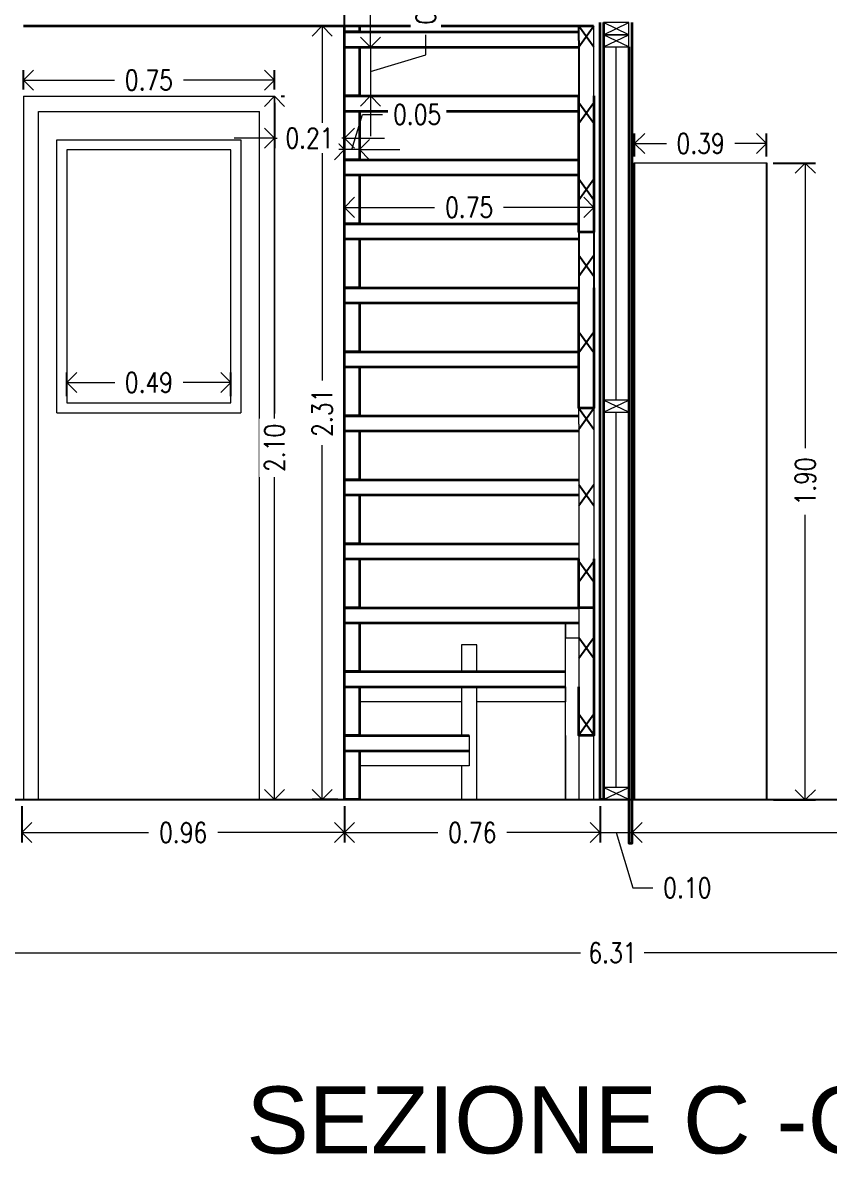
# Model space of a CAD drawing. Header units: inches. Extents: x -102.5 to -49.9, y 36.2 to 69.9.
# Drawn here: x -63.006 to -60.596, y 57.181 to 60.561 of the extents above; entities that cross this region are included whole.
import ezdxf

# ---------------------------------------------------------------- set-up
doc = ezdxf.new("R2010")
doc.units = ezdxf.units.IN
doc.header["$MEASUREMENT"] = 0
doc.layers.get('DEFPOINTS').update_dxf_attribs({"color": 210})
for name, color, linetype, lineweight in [('A-ANNO-DIMS', 3, 'Continuous', 18), ('A-ELEV-MBE1', 7, 'Continuous', 35), ('A-ELEV-MBE2', 4, 'Continuous', 25), ('A-SECT-MCUT', 7, 'Continuous', 35), ('A-WALL-PATT', 8, 'Continuous', 18), ('A-WALL-STUD', 3, 'Continuous', 18), ('arredi', 7, 'Continuous', 20)]:
    doc.layers.add(name, color=color, linetype=linetype, lineweight=lineweight)
doc.styles.add('E-ROMANS', font='romans.shx', dxfattribs={"width": 0.8})
doc.styles.get("Standard").update_dxf_attribs({"font": 'Arial.ttf'})
doc.dimstyles.new('Fabio1', dxfattribs={"dimscale": 0.001, "dimtxt": 60, "dimasz": 60, "dimexe": 30, "dimexo": 20, "dimgap": 30, "dimtad": 0, "dimzin": 0, "dimdsep": 46, "dimtxsty": 'E-ROMANS', "dimblk": 'OPEN90', "dimcen": 90, "dimclrd": 3, "dimclre": 3, "dimclrt": 3, "dimadec": 0, "dimazin": 0, "dimtfac": 1, "dimtmove": 1, "dimatfit": 3, "dimldrblk": 'OPEN90', "dimfxl": 1, "dimtfill": 1, "dimtolj": 1, "dimtzin": 0, "dimlwd": -1, "dimarcsym": 0})

# ---------------------------------------------------------------- blocks, each defined once
blk = doc.blocks.new('族几何图形组合_2780-Right')
at = {"layer": 'arredi'}
for p, q in [((-400, 0), (-400, 1920)), ((-400, 1920), (0, 1920)), ((-399, 1919), (-400, 1920)), ((-399, 1919), (-399, 1)), ((-1, 1919), (-399, 1919)), ((0, 1920), (-1, 1919)), ((-1, 1), (-1, 1919)), ((0, 1920), (0, 0)), ((-400, 0), (-399, 1)), ((0, 0), (-400, 0)), ((-399, 1), (-1, 1)), ((0, 0), (-1, 1))]:
    blk.add_line(p, q, dxfattribs=at)
blk = doc.blocks.new('_Open90')
at = {"color": 0, "linetype": 'ByBlock', "lineweight": -2}
for p, q in [((0, 0), (-1, 0)), ((-0.5, 0.5), (0, 0)), ((0, 0), (-0.5, -0.5))]:
    blk.add_line(p, q, dxfattribs=at)
blk = doc.blocks.new('*D1436')
at = {"layer": 'A-ANNO-DIMS', "color": 3, "lineweight": -2, "transparency": 16777216}
for p, q in [((-61.1777, 60.161), (-61.1777, 60.2298)), ((-60.7835, 60.161), (-60.7835, 60.2298))]:
    blk.add_line(p, q, dxfattribs=at)
at = {"layer": 'A-ANNO-DIMS', "color": 3, "transparency": 16777216}
for p, q in [((-61.1177, 60.1998), (-61.0826, 60.1998)), ((-60.8435, 60.1998), (-60.8786, 60.1998))]:
    blk.add_line(p, q, dxfattribs=at)
at = {"layer": 'DEFPOINTS', "color": 0, "transparency": 16777216}
for p in [(-60.7835, 60.1998), (-61.1777, 60.141, 1), (-60.7835, 60.141, 1)]:
    blk.add_point(p, dxfattribs=at)
at = {"layer": 'A-ANNO-DIMS', "color": 3, "transparency": 16777216, "xscale": 0.06, "yscale": 0.06, "zscale": 0.06, "rotation": 180}
blk.add_blockref('_Open90', (-61.1777, 60.1998), dxfattribs=at)
at = {"layer": 'A-ANNO-DIMS', "color": 3, "transparency": 16777216, "xscale": 0.06, "yscale": 0.06, "zscale": 0.06}
blk.add_blockref('_Open90', (-60.7835, 60.1998), dxfattribs=at)
at = {"layer": 'A-ANNO-DIMS', "color": 3, "transparency": 16777216, "insert": (-60.9806, 60.1998), "char_height": 0.06, "attachment_point": 5, "style": 'E-ROMANS', "bg_fill": 3, "box_fill_scale": 1.25, "bg_fill_color": 256, "bg_fill_true_color": 13158600, "bg_fill_transparency": 0}
blk.add_mtext('\\A1;0.39', dxfattribs=at)
blk = doc.blocks.new('*D1437')
at = {"layer": 'A-ANNO-DIMS', "color": 3, "lineweight": -2, "transparency": 16777216}
for p, q in [((-60.7635, 60.141), (-60.638, 60.141)), ((-60.7625, 58.2401), (-60.638, 58.2401))]:
    blk.add_line(p, q, dxfattribs=at)
at = {"layer": 'A-ANNO-DIMS', "color": 3, "transparency": 16777216}
for p, q in [((-60.668, 60.081), (-60.668, 59.2903)), ((-60.668, 58.3001), (-60.668, 59.0908))]:
    blk.add_line(p, q, dxfattribs=at)
at = {"layer": 'DEFPOINTS', "color": 0, "transparency": 16777216}
for p in [(-60.7835, 60.141, 1), (-60.7825, 58.2401, 1), (-60.668, 58.2401)]:
    blk.add_point(p, dxfattribs=at)
at = {"layer": 'A-ANNO-DIMS', "color": 3, "transparency": 16777216, "xscale": 0.06, "yscale": 0.06, "zscale": 0.06}
for p, rotation in [((-60.668, 60.141), 90), ((-60.668, 58.2401), 270)]:
    blk.add_blockref('_Open90', p, dxfattribs=dict(at, rotation=rotation))
at = {"layer": 'A-ANNO-DIMS', "color": 3, "transparency": 16777216, "insert": (-60.668, 59.1906), "char_height": 0.06, "attachment_point": 5, "rotation": 90, "style": 'E-ROMANS', "bg_fill": 3, "box_fill_scale": 1.25, "bg_fill_color": 256, "bg_fill_true_color": 13158600, "bg_fill_transparency": 0}
blk.add_mtext('\\A1;1.90', dxfattribs=at)
blk = doc.blocks.new('*D1431')
at = {"layer": 'A-ANNO-DIMS', "color": 3, "lineweight": -2, "transparency": 16777216}
for p, q in [((-62.2335, 60.3406), (-62.2235, 60.3406)), ((-62.2335, 58.2406), (-62.2235, 58.2406))]:
    blk.add_line(p, q, dxfattribs=at)
at = {"layer": 'A-ANNO-DIMS', "color": 3, "transparency": 16777216}
for p, q in [((-62.2535, 60.2806), (-62.2535, 59.3937)), ((-62.2535, 58.3006), (-62.2535, 59.1874))]:
    blk.add_line(p, q, dxfattribs=at)
at = {"layer": 'DEFPOINTS', "color": 0, "transparency": 16777216}
for p in [(-62.2535, 60.3406), (-62.2535, 58.2406), (-62.2535, 58.2406)]:
    blk.add_point(p, dxfattribs=at)
at = {"layer": 'A-ANNO-DIMS', "color": 3, "transparency": 16777216, "xscale": 0.06, "yscale": 0.06, "zscale": 0.06}
for p, rotation in [((-62.2535, 60.3406), 90), ((-62.2535, 58.2406), 270)]:
    blk.add_blockref('_Open90', p, dxfattribs=dict(at, rotation=rotation))
at = {"layer": 'A-ANNO-DIMS', "color": 3, "transparency": 16777216, "insert": (-62.2535, 59.2906), "char_height": 0.06, "attachment_point": 5, "rotation": 90, "style": 'E-ROMANS', "bg_fill": 3, "box_fill_scale": 1.25, "bg_fill_color": 256, "bg_fill_true_color": 13158600, "bg_fill_transparency": 0}
blk.add_mtext('\\A1;2.10', dxfattribs=at)
blk = doc.blocks.new('*D1432')
at = {"layer": 'A-ANNO-DIMS', "color": 3, "lineweight": -2, "transparency": 16777216}
for p, q in [((-62.0645, 60.5506), (-62.141, 60.5506)), ((-62.0645, 58.2406), (-62.141, 58.2406))]:
    blk.add_line(p, q, dxfattribs=at)
at = {"layer": 'A-ANNO-DIMS', "color": 3, "transparency": 16777216}
for p, q in [((-62.111, 60.4906), (-62.111, 59.4918)), ((-62.111, 58.3006), (-62.111, 59.2993))]:
    blk.add_line(p, q, dxfattribs=at)
at = {"layer": 'DEFPOINTS', "color": 0, "transparency": 16777216}
for p in [(-62.0445, 60.5506), (-62.111, 58.2406), (-62.0445, 58.2406)]:
    blk.add_point(p, dxfattribs=at)
at = {"layer": 'A-ANNO-DIMS', "color": 3, "transparency": 16777216, "xscale": 0.06, "yscale": 0.06, "zscale": 0.06}
for p, rotation in [((-62.111, 60.5506), 90), ((-62.111, 58.2406), 270)]:
    blk.add_blockref('_Open90', p, dxfattribs=dict(at, rotation=rotation))
at = {"layer": 'A-ANNO-DIMS', "color": 3, "transparency": 16777216, "insert": (-62.111, 59.3956), "char_height": 0.06, "attachment_point": 5, "rotation": 90, "style": 'E-ROMANS', "bg_fill": 3, "box_fill_scale": 1.25, "bg_fill_color": 256, "bg_fill_true_color": 13158600, "bg_fill_transparency": 0}
blk.add_mtext('\\A1;2.31', dxfattribs=at)
blk = doc.blocks.new('*D1433')
at = {"layer": 'A-ANNO-DIMS', "color": 3, "transparency": 16777216}
for p, q in [((-61.9664, 60.5476), (-61.9664, 60.6076)), ((-61.8014, 60.4641), (-61.8014, 60.5241)), ((-61.9664, 60.4876), (-61.9664, 60.3416)), ((-61.9664, 60.4876), (-61.9664, 60.3416)), ((-61.9664, 60.4146), (-61.8014, 60.4641)), ((-61.9664, 60.2816), (-61.9664, 60.2216))]:
    blk.add_line(p, q, dxfattribs=at)
at = {"layer": 'A-ANNO-DIMS', "color": 3, "lineweight": -2, "transparency": 16777216}
for p, q in [((-61.9795, 60.4876), (-61.9364, 60.4876)), ((-61.9795, 60.3416), (-61.9364, 60.3416))]:
    blk.add_line(p, q, dxfattribs=at)
at = {"layer": 'DEFPOINTS', "color": 0, "transparency": 16777216}
for p in [(-61.9995, 60.4876), (-61.9995, 60.3416), (-61.9664, 60.3416)]:
    blk.add_point(p, dxfattribs=at)
at = {"layer": 'A-ANNO-DIMS', "color": 3, "transparency": 16777216, "xscale": 0.06, "yscale": 0.06, "zscale": 0.06}
for p, rotation in [((-61.9664, 60.4876), 270), ((-61.9664, 60.3416), 90)]:
    blk.add_blockref('_Open90', p, dxfattribs=dict(at, rotation=rotation))
at = {"layer": 'A-ANNO-DIMS', "color": 3, "transparency": 16777216, "insert": (-61.8014, 60.6272), "char_height": 0.06, "attachment_point": 5, "rotation": 90, "style": 'E-ROMANS', "bg_fill": 3, "box_fill_scale": 1.25, "bg_fill_color": 256, "bg_fill_true_color": 13158600, "bg_fill_transparency": 0}
blk.add_mtext('\\A1;0.15', dxfattribs=at)
blk = doc.blocks.new('*D1434')
at = {"layer": 'A-ANNO-DIMS', "color": 3, "transparency": 16777216}
for p, q in [((-62.022, 60.1813), (-61.9905, 60.2863)), ((-61.9905, 60.2863), (-61.9305, 60.2863)), ((-62.1045, 60.1813), (-62.1645, 60.1813)), ((-61.9995, 60.1813), (-62.0445, 60.1813)), ((-61.9995, 60.1813), (-62.0445, 60.1813)), ((-61.9395, 60.1813), (-61.8795, 60.1813))]:
    blk.add_line(p, q, dxfattribs=at)
at = {"layer": 'A-ANNO-DIMS', "color": 3, "lineweight": -2, "transparency": 16777216}
for p, q in [((-62.0445, 59.9547), (-62.0445, 60.2113)), ((-61.9995, 60.1706), (-61.9995, 60.2113))]:
    blk.add_line(p, q, dxfattribs=at)
at = {"layer": 'DEFPOINTS', "color": 0, "transparency": 16777216}
for p in [(-62.0445, 60.1813), (-61.9995, 60.1506), (-62.0445, 59.9347)]:
    blk.add_point(p, dxfattribs=at)
at = {"layer": 'A-ANNO-DIMS', "color": 3, "transparency": 16777216, "xscale": 0.06, "yscale": 0.06, "zscale": 0.06}
blk.add_blockref('_Open90', (-62.0445, 60.1813), dxfattribs=at)
at = {"layer": 'A-ANNO-DIMS', "color": 3, "transparency": 16777216, "xscale": 0.06, "yscale": 0.06, "zscale": 0.06, "rotation": 180}
blk.add_blockref('_Open90', (-61.9995, 60.1813), dxfattribs=at)
at = {"layer": 'A-ANNO-DIMS', "color": 3, "transparency": 16777216, "insert": (-61.8274, 60.2863), "char_height": 0.06, "attachment_point": 5, "style": 'E-ROMANS', "bg_fill": 3, "box_fill_scale": 1.25, "bg_fill_color": 256, "bg_fill_true_color": 13158600, "bg_fill_transparency": 0}
blk.add_mtext('\\A1;0.05', dxfattribs=at)
blk = doc.blocks.new('*D1421')
at = {"layer": 'A-ANNO-DIMS', "color": 3, "lineweight": -2, "transparency": 16777216}
for p, q in [((-62.0445, 60.0856), (-62.0445, 59.979)), ((-61.2995, 60.0856), (-61.2995, 59.979))]:
    blk.add_line(p, q, dxfattribs=at)
at = {"layer": 'A-ANNO-DIMS', "color": 3, "transparency": 16777216}
for p, q in [((-61.9845, 60.009), (-61.7751, 60.009)), ((-61.3595, 60.009), (-61.5689, 60.009))]:
    blk.add_line(p, q, dxfattribs=at)
at = {"layer": 'DEFPOINTS', "color": 0, "transparency": 16777216}
for p in [(-62.0445, 60.1056), (-61.2995, 60.1056), (-61.2995, 60.009)]:
    blk.add_point(p, dxfattribs=at)
at = {"layer": 'A-ANNO-DIMS', "color": 3, "transparency": 16777216, "xscale": 0.06, "yscale": 0.06, "zscale": 0.06, "rotation": 180}
blk.add_blockref('_Open90', (-62.0445, 60.009), dxfattribs=at)
at = {"layer": 'A-ANNO-DIMS', "color": 3, "transparency": 16777216, "xscale": 0.06, "yscale": 0.06, "zscale": 0.06}
blk.add_blockref('_Open90', (-61.2995, 60.009), dxfattribs=at)
at = {"layer": 'A-ANNO-DIMS', "color": 3, "transparency": 16777216, "insert": (-61.672, 60.009), "char_height": 0.06, "attachment_point": 5, "style": 'E-ROMANS', "bg_fill": 3, "box_fill_scale": 1.25, "bg_fill_color": 256, "bg_fill_true_color": 13158600, "bg_fill_transparency": 0}
blk.add_mtext('\\A1;0.75', dxfattribs=at)
blk = doc.blocks.new('*D1422')
at = {"layer": 'A-ANNO-DIMS', "color": 3, "lineweight": -2, "transparency": 16777216}
for p, q in [((-63.0035, 60.3606), (-63.0035, 60.419)), ((-62.2535, 60.3606), (-62.2535, 60.419))]:
    blk.add_line(p, q, dxfattribs=at)
at = {"layer": 'A-ANNO-DIMS', "color": 3, "transparency": 16777216}
for p, q in [((-62.9435, 60.389), (-62.7317, 60.389)), ((-62.3135, 60.389), (-62.5254, 60.389))]:
    blk.add_line(p, q, dxfattribs=at)
at = {"layer": 'DEFPOINTS', "color": 0, "transparency": 16777216}
for p in [(-62.2535, 60.389), (-63.0035, 60.3406), (-62.2535, 60.3406)]:
    blk.add_point(p, dxfattribs=at)
at = {"layer": 'A-ANNO-DIMS', "color": 3, "transparency": 16777216, "xscale": 0.06, "yscale": 0.06, "zscale": 0.06, "rotation": 180}
blk.add_blockref('_Open90', (-63.0035, 60.389), dxfattribs=at)
at = {"layer": 'A-ANNO-DIMS', "color": 3, "transparency": 16777216, "xscale": 0.06, "yscale": 0.06, "zscale": 0.06}
blk.add_blockref('_Open90', (-62.2535, 60.389), dxfattribs=at)
at = {"layer": 'A-ANNO-DIMS', "color": 3, "transparency": 16777216, "insert": (-62.6285, 60.389), "char_height": 0.06, "attachment_point": 5, "style": 'E-ROMANS', "bg_fill": 3, "box_fill_scale": 1.25, "bg_fill_color": 256, "bg_fill_true_color": 13158600, "bg_fill_transparency": 0}
blk.add_mtext('\\A1;0.75', dxfattribs=at)
blk = doc.blocks.new('*D1423')
at = {"layer": 'A-ANNO-DIMS', "color": 3, "lineweight": -2, "transparency": 16777216}
for p, q in [((-62.8735, 59.4456), (-62.8735, 59.5159)), ((-62.3835, 59.4456), (-62.3835, 59.5159))]:
    blk.add_line(p, q, dxfattribs=at)
at = {"layer": 'A-ANNO-DIMS', "color": 3, "transparency": 16777216}
for p, q in [((-62.8135, 59.4859), (-62.7305, 59.4859)), ((-62.4435, 59.4859), (-62.5265, 59.4859))]:
    blk.add_line(p, q, dxfattribs=at)
at = {"layer": 'DEFPOINTS', "color": 0, "transparency": 16777216}
for p in [(-62.3835, 59.4859), (-62.8735, 59.4256), (-62.3835, 59.4256)]:
    blk.add_point(p, dxfattribs=at)
at = {"layer": 'A-ANNO-DIMS', "color": 3, "transparency": 16777216, "xscale": 0.06, "yscale": 0.06, "zscale": 0.06, "rotation": 180}
blk.add_blockref('_Open90', (-62.8735, 59.4859), dxfattribs=at)
at = {"layer": 'A-ANNO-DIMS', "color": 3, "transparency": 16777216, "xscale": 0.06, "yscale": 0.06, "zscale": 0.06}
blk.add_blockref('_Open90', (-62.3835, 59.4859), dxfattribs=at)
at = {"layer": 'A-ANNO-DIMS', "color": 3, "transparency": 16777216, "insert": (-62.6285, 59.4859), "char_height": 0.06, "attachment_point": 5, "style": 'E-ROMANS', "bg_fill": 3, "box_fill_scale": 1.25, "bg_fill_color": 256, "bg_fill_true_color": 13158600, "bg_fill_transparency": 0}
blk.add_mtext('\\A1;0.49', dxfattribs=at)
blk = doc.blocks.new('*D1424')
at = {"layer": 'A-ANNO-DIMS', "color": 3, "lineweight": -2, "transparency": 16777216}
for p, q in [((-62.0445, 60.3216), (-62.0445, 60.1859)), ((-62.2535, 60.3206), (-62.2535, 60.1859))]:
    blk.add_line(p, q, dxfattribs=at)
at = {"layer": 'A-ANNO-DIMS', "color": 3, "transparency": 16777216}
for p, q in [((-62.3135, 60.2159), (-62.3735, 60.2159)), ((-62.2535, 60.2159), (-62.2453, 60.2159)), ((-62.0445, 60.2159), (-62.0527, 60.2159)), ((-61.9845, 60.2159), (-61.9245, 60.2159))]:
    blk.add_line(p, q, dxfattribs=at)
at = {"layer": 'DEFPOINTS', "color": 0, "transparency": 16777216}
for p in [(-62.2535, 60.3406), (-62.0445, 60.3416), (-62.0445, 60.2159)]:
    blk.add_point(p, dxfattribs=at)
at = {"layer": 'A-ANNO-DIMS', "color": 3, "transparency": 16777216, "xscale": 0.06, "yscale": 0.06, "zscale": 0.06}
blk.add_blockref('_Open90', (-62.2535, 60.2159), dxfattribs=at)
at = {"layer": 'A-ANNO-DIMS', "color": 3, "transparency": 16777216, "xscale": 0.06, "yscale": 0.06, "zscale": 0.06, "rotation": 180}
blk.add_blockref('_Open90', (-62.0445, 60.2159), dxfattribs=at)
at = {"layer": 'A-ANNO-DIMS', "color": 3, "transparency": 16777216, "insert": (-62.149, 60.2159), "char_height": 0.06, "attachment_point": 5, "style": 'E-ROMANS', "bg_fill": 3, "box_fill_scale": 1.25, "bg_fill_color": 256, "bg_fill_true_color": 13158600, "bg_fill_transparency": 0}
blk.add_mtext('\\A1;0.21', dxfattribs=at)
blk = doc.blocks.new('*D1409')
at = {"layer": 'A-ANNO-DIMS', "color": 3, "lineweight": -2, "transparency": 16777216}
for p, q in [((-63.0077, 58.2206), (-63.0077, 58.1121)), ((-62.0445, 58.2206), (-62.0445, 58.1121))]:
    blk.add_line(p, q, dxfattribs=at)
at = {"layer": 'A-ANNO-DIMS', "color": 3, "transparency": 16777216}
for p, q in [((-62.9477, 58.1421), (-62.6292, 58.1421)), ((-62.1045, 58.1421), (-62.423, 58.1421))]:
    blk.add_line(p, q, dxfattribs=at)
at = {"layer": 'DEFPOINTS', "color": 0, "transparency": 16777216}
for p in [(-63.0077, 58.2406), (-62.0445, 58.2406), (-62.0445, 58.1421)]:
    blk.add_point(p, dxfattribs=at)
at = {"layer": 'A-ANNO-DIMS', "color": 3, "transparency": 16777216, "xscale": 0.06, "yscale": 0.06, "zscale": 0.06, "rotation": 180}
blk.add_blockref('_Open90', (-63.0077, 58.1421), dxfattribs=at)
at = {"layer": 'A-ANNO-DIMS', "color": 3, "transparency": 16777216, "xscale": 0.06, "yscale": 0.06, "zscale": 0.06}
blk.add_blockref('_Open90', (-62.0445, 58.1421), dxfattribs=at)
at = {"layer": 'A-ANNO-DIMS', "color": 3, "transparency": 16777216, "insert": (-62.5261, 58.1421), "char_height": 0.06, "attachment_point": 5, "style": 'E-ROMANS', "bg_fill": 3, "box_fill_scale": 1.25, "bg_fill_color": 256, "bg_fill_true_color": 13158600, "bg_fill_transparency": 0}
blk.add_mtext('\\A1;0.96', dxfattribs=at)
blk = doc.blocks.new('*D1410')
at = {"layer": 'A-ANNO-DIMS', "color": 3, "lineweight": -2, "transparency": 16777216}
for p, q in [((-62.0445, 58.2206), (-62.0445, 58.1121)), ((-61.2805, 58.2206), (-61.2805, 58.1121))]:
    blk.add_line(p, q, dxfattribs=at)
at = {"layer": 'A-ANNO-DIMS', "color": 3, "transparency": 16777216}
for p, q in [((-61.9845, 58.1421), (-61.7657, 58.1421)), ((-61.3405, 58.1421), (-61.5594, 58.1421))]:
    blk.add_line(p, q, dxfattribs=at)
at = {"layer": 'DEFPOINTS', "color": 0, "transparency": 16777216}
for p in [(-62.0445, 58.2406), (-61.2805, 58.2406), (-61.2805, 58.1421)]:
    blk.add_point(p, dxfattribs=at)
at = {"layer": 'A-ANNO-DIMS', "color": 3, "transparency": 16777216, "xscale": 0.06, "yscale": 0.06, "zscale": 0.06, "rotation": 180}
blk.add_blockref('_Open90', (-62.0445, 58.1421), dxfattribs=at)
at = {"layer": 'A-ANNO-DIMS', "color": 3, "transparency": 16777216, "xscale": 0.06, "yscale": 0.06, "zscale": 0.06}
blk.add_blockref('_Open90', (-61.2805, 58.1421), dxfattribs=at)
at = {"layer": 'A-ANNO-DIMS', "color": 3, "transparency": 16777216, "insert": (-61.6625, 58.1421), "char_height": 0.06, "attachment_point": 5, "style": 'E-ROMANS', "bg_fill": 3, "box_fill_scale": 1.25, "bg_fill_color": 256, "bg_fill_true_color": 13158600, "bg_fill_transparency": 0}
blk.add_mtext('\\A1;0.76', dxfattribs=at)
blk = doc.blocks.new('*D1411')
at = {"layer": 'A-ANNO-DIMS', "color": 3, "lineweight": -2, "transparency": 16777216}
for p, q in [((-61.2805, 58.2206), (-61.2805, 58.1121)), ((-61.1855, 58.2206), (-61.1855, 58.1121))]:
    blk.add_line(p, q, dxfattribs=at)
at = {"layer": 'A-ANNO-DIMS', "color": 3, "transparency": 16777216}
for p, q in [((-61.3405, 58.1421), (-61.4005, 58.1421)), ((-61.2805, 58.1421), (-61.1855, 58.1421)), ((-61.2805, 58.1421), (-61.1855, 58.1421)), ((-61.233, 58.1421), (-61.1835, 57.9771)), ((-61.1255, 58.1421), (-61.0655, 58.1421)), ((-61.1835, 57.9771), (-61.1235, 57.9771))]:
    blk.add_line(p, q, dxfattribs=at)
at = {"layer": 'DEFPOINTS', "color": 0, "transparency": 16777216}
for p in [(-61.2805, 58.2406), (-61.1855, 58.2406), (-61.1855, 58.1421)]:
    blk.add_point(p, dxfattribs=at)
at = {"layer": 'A-ANNO-DIMS', "color": 3, "transparency": 16777216, "xscale": 0.06, "yscale": 0.06, "zscale": 0.06}
blk.add_blockref('_Open90', (-61.2805, 58.1421), dxfattribs=at)
at = {"layer": 'A-ANNO-DIMS', "color": 3, "transparency": 16777216, "xscale": 0.06, "yscale": 0.06, "zscale": 0.06, "rotation": 180}
blk.add_blockref('_Open90', (-61.1855, 58.1421), dxfattribs=at)
at = {"layer": 'A-ANNO-DIMS', "color": 3, "transparency": 16777216, "insert": (-61.0204, 57.9771), "char_height": 0.06, "attachment_point": 5, "style": 'E-ROMANS', "bg_fill": 3, "box_fill_scale": 1.25, "bg_fill_color": 256, "bg_fill_true_color": 13158600, "bg_fill_transparency": 0}
blk.add_mtext('\\A1;0.10', dxfattribs=at)
blk = doc.blocks.new('*D1412')
at = {"layer": 'A-ANNO-DIMS', "color": 3, "lineweight": -2, "transparency": 16777216}
for p, q in [((-61.1855, 58.2206), (-61.1855, 58.1121)), ((-58.0885, 58.2206), (-58.0885, 58.1121))]:
    blk.add_line(p, q, dxfattribs=at)
at = {"layer": 'A-ANNO-DIMS', "color": 3, "transparency": 16777216}
for p, q in [((-61.1255, 58.1421), (-59.7401, 58.1421)), ((-58.1485, 58.1421), (-59.5338, 58.1421))]:
    blk.add_line(p, q, dxfattribs=at)
at = {"layer": 'DEFPOINTS', "color": 0, "transparency": 16777216}
for p in [(-61.1855, 58.2406), (-58.0885, 58.2406), (-58.0885, 58.1421)]:
    blk.add_point(p, dxfattribs=at)
at = {"layer": 'A-ANNO-DIMS', "color": 3, "transparency": 16777216, "xscale": 0.06, "yscale": 0.06, "zscale": 0.06, "rotation": 180}
blk.add_blockref('_Open90', (-61.1855, 58.1421), dxfattribs=at)
at = {"layer": 'A-ANNO-DIMS', "color": 3, "transparency": 16777216, "xscale": 0.06, "yscale": 0.06, "zscale": 0.06}
blk.add_blockref('_Open90', (-58.0885, 58.1421), dxfattribs=at)
at = {"layer": 'A-ANNO-DIMS', "color": 3, "transparency": 16777216, "insert": (-59.637, 58.1421), "char_height": 0.06, "attachment_point": 5, "style": 'E-ROMANS', "bg_fill": 3, "box_fill_scale": 1.25, "bg_fill_color": 256, "bg_fill_true_color": 13158600, "bg_fill_transparency": 0}
blk.add_mtext('\\A1;3.10', dxfattribs=at)
blk = doc.blocks.new('*D1400')
at = {"layer": 'A-ANNO-DIMS', "color": 3, "lineweight": -2, "transparency": 16777216}
for p, q in [((-64.3995, 58.0921), (-64.3995, 57.753)), ((-58.0885, 58.1221), (-58.0885, 57.753))]:
    blk.add_line(p, q, dxfattribs=at)
at = {"layer": 'A-ANNO-DIMS', "color": 3, "transparency": 16777216}
for p, q in [((-64.3395, 57.783), (-61.3391, 57.783)), ((-58.1485, 57.783), (-61.1489, 57.783))]:
    blk.add_line(p, q, dxfattribs=at)
at = {"layer": 'DEFPOINTS', "color": 0, "transparency": 16777216}
for p in [(-58.0885, 58.1421), (-64.3995, 58.1121), (-58.0885, 57.783)]:
    blk.add_point(p, dxfattribs=at)
at = {"layer": 'A-ANNO-DIMS', "color": 3, "transparency": 16777216, "xscale": 0.06, "yscale": 0.06, "zscale": 0.06, "rotation": 180}
blk.add_blockref('_Open90', (-64.3995, 57.783), dxfattribs=at)
at = {"layer": 'A-ANNO-DIMS', "color": 3, "transparency": 16777216, "xscale": 0.06, "yscale": 0.06, "zscale": 0.06}
blk.add_blockref('_Open90', (-58.0885, 57.783), dxfattribs=at)
at = {"layer": 'A-ANNO-DIMS', "color": 3, "transparency": 16777216, "insert": (-61.244, 57.783), "char_height": 0.06, "attachment_point": 5, "style": 'E-ROMANS', "bg_fill": 3, "box_fill_scale": 1.25, "bg_fill_color": 256, "bg_fill_true_color": 13158600, "bg_fill_transparency": 0}
blk.add_mtext('\\A1;6.31', dxfattribs=at)

msp = doc.modelspace()

# ---------------------------------------------------------------- linework, layer by layer
msp.add_line((-62.0445, 60.5506), (-62.0445, 63.8933))
at = {"layer": 'A-ELEV-MBE1'}
for p, q in [((-63.0035, 60.5506), (-61.3005, 60.5506)), ((-62.0445, 60.5326), (-61.3445, 60.5326)), ((-62.0445, 60.4876), (-61.3445, 60.4876)), ((-62.0445, 60.3416), (-61.3445, 60.3416)), ((-62.0445, 60.2966), (-61.3445, 60.2966)), ((-62.0445, 60.1506), (-61.3445, 60.1506)), ((-62.0445, 60.1056), (-61.3445, 60.1056)), ((-62.0445, 59.9596), (-61.3445, 59.9596)), ((-62.0445, 59.9146), (-61.3445, 59.9146)), ((-62.0445, 59.7686), (-61.3445, 59.7686)), ((-62.0445, 59.7236), (-61.3445, 59.7236)), ((-62.0445, 59.5776), (-61.3445, 59.5776)), ((-62.0445, 59.5326), (-61.3445, 59.5326)), ((-62.0445, 59.3866), (-61.3445, 59.3866)), ((-62.0445, 59.3416), (-61.3445, 59.3416)), ((-62.0445, 59.1956), (-61.3445, 59.1956)), ((-62.0445, 59.1506), (-61.3445, 59.1506)), ((-62.0445, 59.0046), (-61.3445, 59.0046)), ((-62.0445, 58.9596), (-61.3445, 58.9596)), ((-62.0445, 58.8136), (-61.3445, 58.8136)), ((-62.0445, 58.7686), (-61.3445, 58.7686)), ((-62.0445, 58.6226), (-61.3845, 58.6226)), ((-62.0445, 58.5776), (-61.3845, 58.5776)), ((-62.0445, 58.4316), (-61.672, 58.4316)), ((-62.0445, 58.3866), (-61.672, 58.3866))]:
    msp.add_line(p, q, dxfattribs=at)
for points in [[(-61.9995, 60.5506), (-61.9995, 60.5326), (-62.0445, 60.5326), (-62.0445, 60.5506)], [(-61.9995, 60.4876), (-61.9995, 60.3416), (-62.0445, 60.3416), (-62.0445, 60.5326)], [(-61.9995, 60.2966), (-61.9995, 60.1506), (-62.0445, 60.1506), (-62.0445, 60.3416)], [(-61.2995, 60.3417), (-61.2995, 59.9347), (-61.3445, 59.9347), (-61.3445, 60.3417)], [(-61.9995, 60.1056), (-61.9995, 59.9596), (-62.0445, 59.9596), (-62.0445, 60.1506)], [(-61.9995, 59.9146), (-61.9995, 59.7686), (-62.0445, 59.7686), (-62.0445, 59.9596)], [(-61.9995, 59.7236), (-61.9995, 59.5776), (-62.0445, 59.5776), (-62.0445, 59.7686)], [(-61.2995, 59.7687), (-61.2995, 59.4093), (-61.3445, 59.4093), (-61.3445, 59.7687)], [(-61.9995, 59.5326), (-61.9995, 59.3866), (-62.0445, 59.3866), (-62.0445, 59.5776)], [(-61.9995, 59.3416), (-61.9995, 59.1956), (-62.0445, 59.1956), (-62.0445, 59.3866)], [(-61.9995, 59.1506), (-61.9995, 59.0046), (-62.0445, 59.0046), (-62.0445, 59.1956)], [(-61.9995, 58.9596), (-61.9995, 58.8136), (-62.0445, 58.8136), (-62.0445, 59.0046)], [(-61.2995, 58.9596), (-61.2995, 58.8136), (-61.3445, 58.8136), (-61.3445, 58.9596)], [(-61.9995, 58.7686), (-61.9995, 58.6226), (-62.0445, 58.6226), (-62.0445, 58.8136)], [(-61.2995, 58.8137), (-61.2995, 58.4316), (-61.3445, 58.4316), (-61.3445, 58.5776)], [(-61.9995, 58.5776), (-61.9995, 58.4316), (-62.0445, 58.4316), (-62.0445, 58.6226)], [(-61.9995, 58.3866), (-61.9995, 58.2406), (-62.0445, 58.2406), (-62.0445, 58.4316)]]:
    msp.add_lwpolyline(points, dxfattribs=at)
at = {"layer": 'A-ELEV-MBE2'}
for p, q in [((-61.3445, 60.4883), (-61.2995, 60.5506)), ((-61.3445, 60.5506), (-61.2995, 60.4883)), ((-61.3445, 60.5077), (-61.3445, 60.3417)), ((-61.3445, 60.2601), (-61.2995, 60.3223)), ((-61.3445, 60.3223), (-61.2995, 60.2601)), ((-61.3445, 60.2601), (-61.2995, 60.3223)), ((-61.3445, 60.2601), (-61.2995, 60.3223)), ((-61.3445, 60.3223), (-61.2995, 60.2601)), ((-61.3445, 60.0318), (-61.2995, 60.0941)), ((-61.3445, 60.0941), (-61.2995, 60.0318)), ((-61.3445, 60.0318), (-61.2995, 60.0941)), ((-61.3445, 60.0941), (-61.2995, 60.0318)), ((-61.3445, 59.9347), (-61.3445, 59.7687)), ((-61.2995, 59.9347), (-61.2995, 59.7687)), ((-61.3445, 59.8036), (-61.2995, 59.8658)), ((-61.3445, 59.8658), (-61.2995, 59.8036)), ((-61.3445, 59.8036), (-61.2995, 59.8658)), ((-61.3445, 59.8658), (-61.2995, 59.8036)), ((-61.3445, 59.5753), (-61.2995, 59.6376)), ((-61.3445, 59.6376), (-61.2995, 59.5753)), ((-61.3445, 59.5753), (-61.2995, 59.6376)), ((-61.3445, 59.6376), (-61.2995, 59.5753)), ((-61.3445, 59.3471), (-61.2995, 59.4093)), ((-61.3445, 59.4093), (-61.2995, 59.3471)), ((-61.3445, 59.3471), (-61.2995, 59.4093)), ((-61.3445, 59.4093), (-61.2995, 59.3471)), ((-61.3445, 59.1188), (-61.2995, 59.1811)), ((-61.3445, 59.1811), (-61.2995, 59.1188)), ((-61.3445, 59.1188), (-61.2995, 59.1811)), ((-61.3445, 59.1811), (-61.2995, 59.1188)), ((-61.3445, 58.8906), (-61.2995, 58.9529)), ((-61.3445, 58.9529), (-61.2995, 58.8906)), ((-61.3445, 58.8906), (-61.2995, 58.9529)), ((-61.3445, 58.9529), (-61.2995, 58.8906)), ((-61.3445, 58.6624), (-61.2995, 58.7246)), ((-61.3445, 58.7246), (-61.2995, 58.6624)), ((-61.3445, 58.6624), (-61.2995, 58.7246)), ((-61.3445, 58.7246), (-61.2995, 58.6624)), ((-61.3445, 58.4341), (-61.2995, 58.4964)), ((-61.3445, 58.4964), (-61.2995, 58.4341))]:
    msp.add_line(p, q, dxfattribs=at)
for points in [[(-61.3445, 60.5077), (-61.3445, 60.5506)], [(-64.3125, 58.2406), (-58.2056, 58.2406)]]:
    msp.add_lwpolyline(points, dxfattribs=at)
at = {"layer": 'A-SECT-MCUT'}
for points in [[(-61.2705, 60.5606), (-61.2705, 58.2406), (-61.2805, 58.2406), (-61.2805, 60.5606)], [(-61.1955, 60.4886), (-61.1955, 58.1106), (-61.1855, 58.1106), (-61.1855, 60.5606)]]:
    msp.add_lwpolyline(points, dxfattribs=at)
at = {"layer": 'A-WALL-PATT', "ltscale": 0.1}
for p, q in [((-61.233, 59.4336), (-61.233, 60.4886)), ((-61.233, 58.2766), (-61.233, 59.3976))]:
    msp.add_line(p, q, dxfattribs=at)
at = {"layer": 'A-WALL-STUD'}
for p, q in [((-61.2705, 60.5246), (-61.1955, 60.5606)), ((-61.1955, 60.5246), (-61.2705, 60.5606)), ((-61.2705, 60.4886), (-61.1955, 60.5246)), ((-61.1955, 60.4886), (-61.2705, 60.5246)), ((-61.2705, 59.3976), (-61.1955, 59.4336)), ((-61.1955, 59.3976), (-61.2705, 59.4336)), ((-61.2705, 58.2406), (-61.1955, 58.2766)), ((-61.1955, 58.2406), (-61.2705, 58.2766))]:
    msp.add_line(p, q, dxfattribs=at)
for points in [[(-61.2705, 60.5246), (-61.1955, 60.5246), (-61.1955, 60.5606), (-61.2705, 60.5606)], [(-61.2705, 60.4886), (-61.1955, 60.4886), (-61.1955, 60.5246), (-61.2705, 60.5246)], [(-61.2705, 59.3976), (-61.1955, 59.3976), (-61.1955, 59.4336), (-61.2705, 59.4336)], [(-61.2705, 58.2406), (-61.1955, 58.2406), (-61.1955, 58.2766), (-61.2705, 58.2766)]]:
    msp.add_lwpolyline(points, close=True, dxfattribs=at)
at = {"layer": 'arredi'}
for p, q in [((-61.2995, 60.3417), (-61.2995, 60.5506)), ((-63.0035, 60.3406), (-62.2535, 60.3406)), ((-63.0035, 60.3406), (-63.0035, 58.2406)), ((-62.2535, 58.2406), (-62.2535, 60.3406)), ((-62.9585, 58.2406), (-62.9585, 60.2956)), ((-62.9585, 60.2956), (-62.2985, 60.2956)), ((-62.2985, 58.2406), (-62.2985, 60.2956)), ((-62.9035, 59.3956), (-62.9035, 60.2106)), ((-62.9035, 60.2106), (-62.3535, 60.2106)), ((-62.3535, 60.2106), (-62.3535, 59.3956)), ((-62.3835, 60.1806), (-62.8735, 60.1806)), ((-62.8735, 60.1806), (-62.8735, 59.4256)), ((-62.3835, 59.4256), (-62.3835, 60.1806)), ((-62.9035, 59.3956), (-62.9035, 59.4256)), ((-62.8735, 59.4256), (-62.3835, 59.4256)), ((-61.3445, 59.3617), (-61.3445, 59.4093)), ((-61.2995, 59.4093), (-61.2995, 59.1957)), ((-62.9035, 59.3956), (-62.3535, 59.3956)), ((-61.3445, 59.3617), (-61.3445, 58.5776)), ((-62.9585, 58.2406), (-62.9585, 59.3406)), ((-61.2995, 59.1957), (-61.2995, 58.9596)), ((-61.3445, 59.1506), (-61.3445, 59.0046)), ((-61.3845, 58.2406), (-61.3845, 58.7686)), ((-61.3845, 58.7686), (-61.3445, 58.7686)), ((-61.3845, 58.7686), (-61.3845, 58.7236)), ((-61.3445, 58.7686), (-61.3445, 58.6226)), ((-61.6495, 58.7022), (-61.6945, 58.7022)), ((-61.6945, 58.7022), (-61.6945, 58.6226)), ((-61.6495, 58.6226), (-61.6495, 58.7022)), ((-61.3845, 58.7236), (-61.3445, 58.7236)), ((-61.6945, 58.5776), (-61.6945, 58.4316)), ((-61.6495, 58.2406), (-61.6495, 58.5776)), ((-61.3845, 58.5776), (-61.3845, 58.5326)), ((-61.6945, 58.5326), (-61.9995, 58.5326)), ((-61.3845, 58.5326), (-61.6495, 58.5326)), ((-61.672, 58.4316), (-61.672, 58.3866)), ((-61.3845, 58.4316), (-61.3845, 58.2406)), ((-61.3445, 58.4316), (-61.3445, 58.2406)), ((-61.2995, 58.2406), (-61.2995, 58.4316)), ((-61.672, 58.3866), (-61.672, 58.3866)), ((-61.672, 58.3866), (-61.672, 58.3416)), ((-61.6495, 58.2406), (-61.6495, 58.3866)), ((-61.672, 58.3416), (-61.9995, 58.3416)), ((-61.6945, 58.3416), (-61.6945, 58.2406)), ((-61.6945, 58.2406), (-61.6495, 58.2406)), ((-61.3845, 58.2406), (-61.3445, 58.2406)), ((-61.3445, 58.2406), (-61.2995, 58.2406))]:
    msp.add_line(p, q, dxfattribs=at)

# ---------------------------------------------------------------- block references
at = {"xscale": 0.0009906095987551051, "yscale": 0.0009906095987551051, "zscale": 0.0009906095987551051}
msp.add_blockref('族几何图形组合_2780-Right', (-60.7825, 58.2401, 1), dxfattribs=at)

# ---------------------------------------------------------------- texts
at = {"insert": (-62.3373, 57.384), "char_height": 0.2, "attachment_point": 1}
msp.add_mtext_dynamic_manual_height_columns('SEZIONE C -C ', width=3.552679, gutter_width=1, heights=[0], dxfattribs=at)

# ---------------------------------------------------------------- next in the draw order: dimensions: what is measured, and where the dimension line sits
at = {"layer": 'A-ANNO-DIMS'}
for base, p1, p2, picture, middle in [((-61.9664, 60.3416), (-61.9995, 60.4876), (-61.9995, 60.3416), '*D1433', (-61.8014, 60.5541)), ((-62.111, 58.2406), (-62.0445, 60.5506), (-62.0445, 58.2406), '*D1432', (-62.111, 59.3956)), ((-62.2535, 58.2406), (-62.2535, 60.3406), (-62.2535, 58.2406), '*D1431', (-62.2535, 59.2906))]:
    dim = msp.add_linear_dim(base=base, p1=p1, p2=p2, angle=90, dimstyle='Fabio1', dxfattribs=at)
    dim.commit()
    dim.dimension.update_dxf_attribs({"geometry": picture, "text_midpoint": middle})
for base, p1, p2, picture, middle in [((-60.7835, 60.1998), (-61.1777, 60.141, 1), (-60.7835, 60.141, 1), '*D1436', (-60.9806, 60.1998)), ((-62.3835, 59.4859), (-62.8735, 59.4256), (-62.3835, 59.4256), '*D1423', (-62.6285, 59.4859))]:
    dim = msp.add_linear_dim(base=base, p1=p1, p2=p2, dimstyle='Fabio1', dxfattribs=at)
    dim.commit()
    dim.dimension.update_dxf_attribs({"geometry": picture, "text_midpoint": middle})

# ---------------------------------------------------------------- next in the draw order: dimensions: what is measured, and where the dimension line sits
for base, p1, p2, picture, middle in [((-62.2535, 60.389), (-63.0035, 60.3406), (-62.2535, 60.3406), '*D1422', (-62.6285, 60.389)), ((-62.044501, 60.181338), (-61.9995, 60.150553), (-62.044501, 59.934675), '*D1434', (-61.9005, 60.286338)), ((-62.0445, 58.1421), (-63.0077, 58.2406), (-62.0445, 58.2406), '*D1409', (-62.5261, 58.1421))]:
    dim = msp.add_linear_dim(base=base, p1=p1, p2=p2, dimstyle='Fabio1', dxfattribs=at)
    dim.commit()
    dim.dimension.update_dxf_attribs({"geometry": picture, "text_midpoint": middle})
dim = msp.add_linear_dim(base=(-60.668, 58.2401), p1=(-60.7835, 60.141, 1), p2=(-60.7825, 58.2401, 1), angle=90, dimstyle='Fabio1', dxfattribs=at)
dim.commit()
dim.dimension.update_dxf_attribs({"geometry": '*D1437', "text_midpoint": (-60.668, 59.1906)})

# ---------------------------------------------------------------- next in the draw order: dimensions: what is measured, and where the dimension line sits
for base, p1, p2, picture, middle in [((-62.0445, 60.2159), (-62.2535, 60.3406), (-62.0445, 60.3416), '*D1424', (-62.149, 60.2159)), ((-61.2995, 60.008961), (-62.044501, 60.105553), (-61.2995, 60.105553), '*D1421', (-61.672, 60.008961)), ((-61.2805, 58.1421), (-62.0445, 58.2406), (-61.2805, 58.2406), '*D1410', (-61.6625, 58.1421))]:
    dim = msp.add_linear_dim(base=base, p1=p1, p2=p2, dimstyle='Fabio1', dxfattribs=at)
    dim.commit()
    dim.dimension.update_dxf_attribs({"geometry": picture, "text_midpoint": middle})

# ---------------------------------------------------------------- next in the draw order: dimensions: what is measured, and where the dimension line sits
dim = msp.add_linear_dim(base=(-61.18551, 58.14206), p1=(-61.28053, 58.24055), p2=(-61.18551, 58.24055), dimstyle='Fabio1', dxfattribs=at)
dim.commit()
dim.dimension.update_dxf_attribs({"geometry": '*D1411', "text_midpoint": (-61.09352, 57.97706)})

# ---------------------------------------------------------------- next in the draw order: dimensions: what is measured, and where the dimension line sits
dim = msp.add_linear_dim(base=(-58.0885, 58.1421), p1=(-61.1855, 58.2406), p2=(-58.0885, 58.2406), dimstyle='Fabio1', dxfattribs=at)
dim.commit()
dim.dimension.update_dxf_attribs({"geometry": '*D1412', "text_midpoint": (-59.637, 58.1421)})

# ---------------------------------------------------------------- next in the draw order: dimensions: what is measured, and where the dimension line sits
dim = msp.add_linear_dim(base=(-58.0885, 57.783), p1=(-64.3995, 58.1121), p2=(-58.0885, 58.1421), dimstyle='Fabio1', dxfattribs=at)
dim.commit()
dim.dimension.update_dxf_attribs({"geometry": '*D1400', "text_midpoint": (-61.244, 57.783)})

doc.saveas('drawing.dxf')
